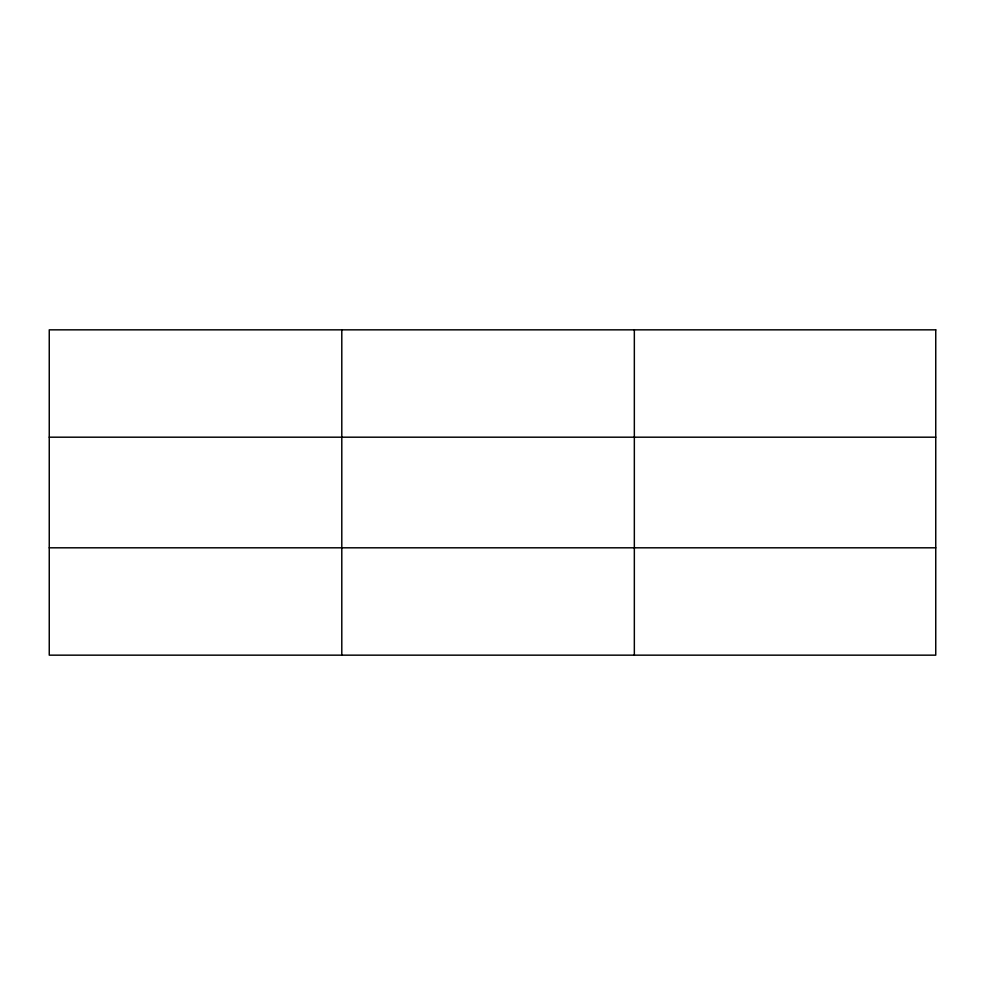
<?xml version="1.0" encoding="UTF-8"?>
<svg xmlns="http://www.w3.org/2000/svg" width="985" height="985" viewBox="0 0 985 985"><rect width="100%" height="100%" fill="white"/><g stroke="black" fill="none" stroke-linecap="round" stroke-linejoin="round"><path stroke-width="1.48" d="M341.795 655.16L341.795 329.84M634.34 655.16L634.34 329.84M49.25 437.192L935.75 437.192M49.25 547.808L935.75 547.808M935.75 329.84L935.75 655.16L49.25 655.16L49.25 329.84L935.75 329.84"/></g></svg>
